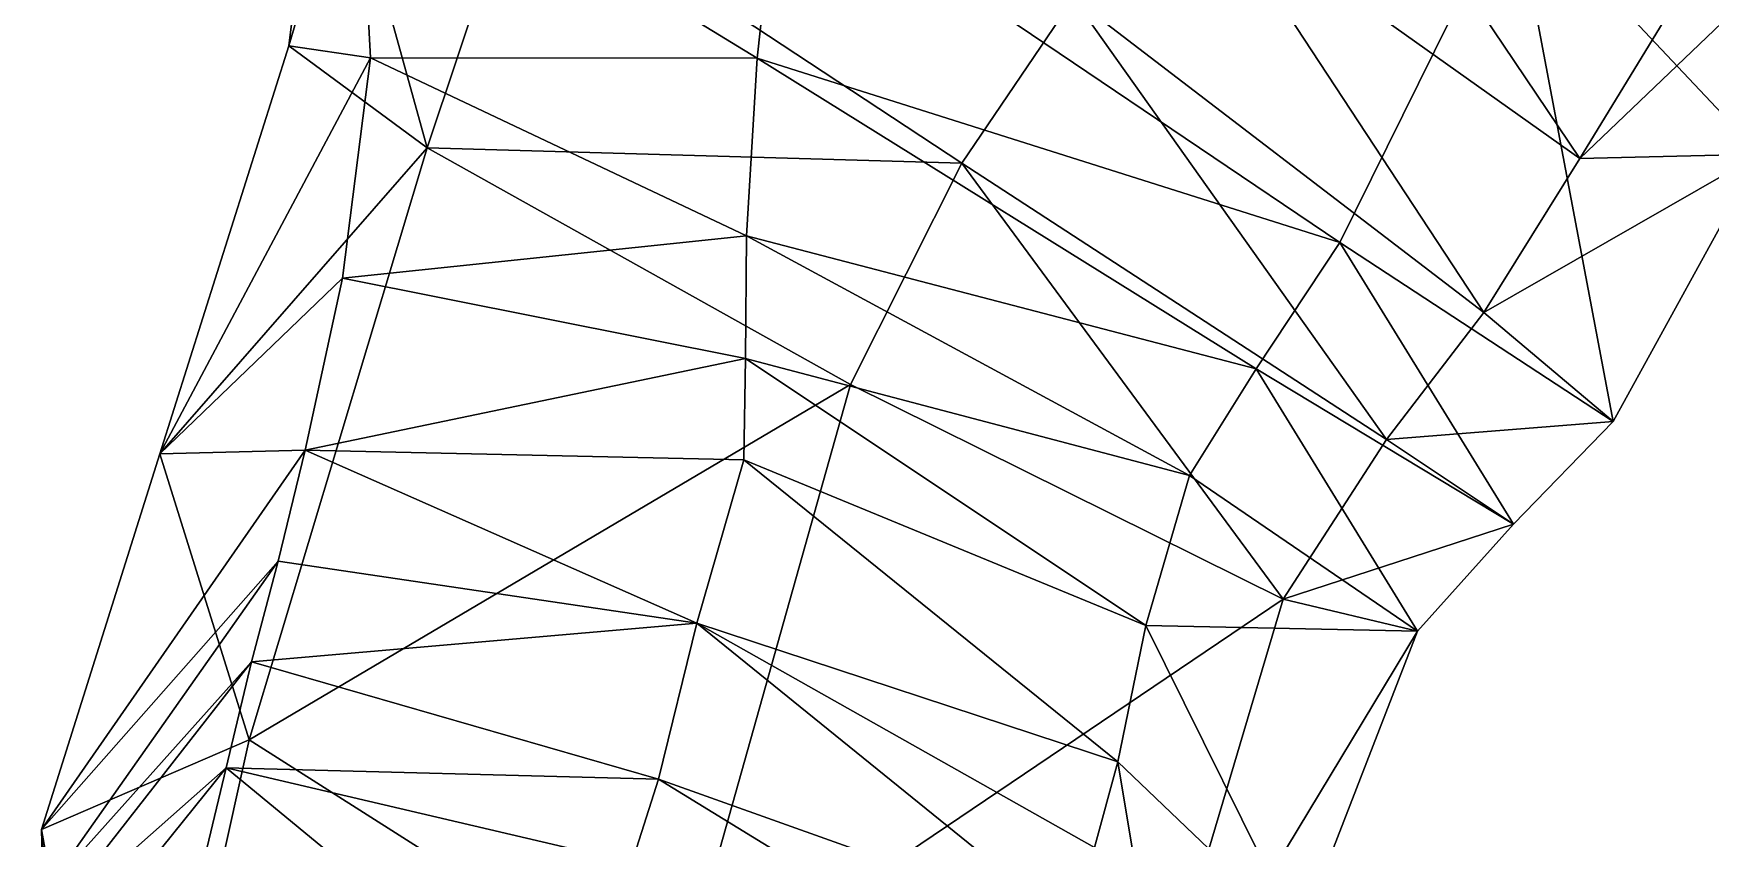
# Model space of a CAD drawing. Extents: x -0.56 to 0.56, y -0.72 to 0.31.
# Drawn here: x -0.5322 to -0.283, y -0.4856 to -0.366 of the extents above; entities that cross this region are included whole.
import ezdxf

# ---------------------------------------------------------------- set-up
doc = ezdxf.new("R2010")
doc.units = 0
doc.layers.add('BEAR_BLK$LWO', color=1, linetype='CONTINUOUS')

msp = doc.modelspace()

# ---------------------------------------------------------------- linework, layer by layer
at = {"layer": 'BEAR_BLK$LWO'}
for points in [[(-0.31235, -0.34492, 1.28859), (-0.27982, -0.27553, 1.31487), (-0.27562, -0.38393, 1.38799)], [(-0.48923, -0.32692, 1.37237), (-0.49428, -0.36779, 1.35807), (-0.47374, -0.38297, 1.40483)], [(-0.48923, -0.32692, 1.37237), (-0.48407, -0.33331, 1.31786), (-0.49428, -0.36779, 1.35807)], [(-0.46003, -0.34192, 1.4227), (-0.48923, -0.32692, 1.37237), (-0.47374, -0.38297, 1.40483)], [(-0.48407, -0.33331, 1.31786), (-0.48214, -0.36958, 1.30823), (-0.49428, -0.36779, 1.35807)], [(-0.48407, -0.33331, 1.31786), (-0.42467, -0.36964, 1.26625), (-0.48214, -0.36958, 1.30823)], [(-0.42154, -0.34073, 1.2706), (-0.42467, -0.36964, 1.26625), (-0.48407, -0.33331, 1.31786)], [(-0.3379, -0.33186, 1.55294), (-0.35735, -0.3455, 1.51606), (-0.30244, -0.38456, 1.49261)], [(-0.28624, -0.35802, 1.52877), (-0.3379, -0.33186, 1.55294), (-0.30244, -0.38456, 1.49261)], [(-0.27562, -0.38393, 1.38799), (-0.24916, -0.33359, 1.41887), (-0.30244, -0.38456, 1.49261)], [(-0.28624, -0.35802, 1.52877), (-0.30244, -0.38456, 1.49261), (-0.24916, -0.33359, 1.41887)], [(-0.42154, -0.34073, 1.2706), (-0.33812, -0.39705, 1.2745), (-0.42467, -0.36964, 1.26625)], [(-0.31235, -0.34492, 1.28859), (-0.33812, -0.39705, 1.2745), (-0.42154, -0.34073, 1.2706)], [(-0.46003, -0.34192, 1.4227), (-0.47374, -0.38297, 1.40483), (-0.39426, -0.38527, 1.46031)], [(-0.46003, -0.34192, 1.4227), (-0.39426, -0.38527, 1.46031), (-0.3777, -0.36074, 1.48223)], [(-0.35735, -0.3455, 1.51606), (-0.3777, -0.36074, 1.48223), (-0.31669, -0.40745, 1.4647)], [(-0.30244, -0.38456, 1.49261), (-0.35735, -0.3455, 1.51606), (-0.31669, -0.40745, 1.4647)], [(-0.33812, -0.39705, 1.2745), (-0.31235, -0.34492, 1.28859), (-0.29748, -0.42363, 1.36763)], [(-0.27562, -0.38393, 1.38799), (-0.29748, -0.42363, 1.36763), (-0.31235, -0.34492, 1.28859)], [(-0.39426, -0.38527, 1.46031), (-0.33118, -0.42635, 1.44442), (-0.3777, -0.36074, 1.48223)], [(-0.31669, -0.40745, 1.4647), (-0.3777, -0.36074, 1.48223), (-0.33118, -0.42635, 1.44442)], [(-0.49428, -0.36779, 1.35807), (-0.51345, -0.42848, 1.33843), (-0.47374, -0.38297, 1.40483)], [(-0.49428, -0.36779, 1.35807), (-0.48214, -0.36958, 1.30823), (-0.51345, -0.42848, 1.33843)], [(-0.48214, -0.36958, 1.30823), (-0.48632, -0.40234, 1.28613), (-0.51345, -0.42848, 1.33843)], [(-0.48214, -0.36958, 1.30823), (-0.42628, -0.39605, 1.26289), (-0.48632, -0.40234, 1.28613)], [(-0.42467, -0.36964, 1.26625), (-0.42628, -0.39605, 1.26289), (-0.48214, -0.36958, 1.30823)], [(-0.42467, -0.36964, 1.26625), (-0.35053, -0.41583, 1.26962), (-0.42628, -0.39605, 1.26289)], [(-0.33812, -0.39705, 1.2745), (-0.35053, -0.41583, 1.26962), (-0.42467, -0.36964, 1.26625)], [(-0.50019, -0.47099, 1.38571), (-0.47374, -0.38297, 1.40483), (-0.51345, -0.42848, 1.33843)], [(-0.47374, -0.38297, 1.40483), (-0.50019, -0.47099, 1.38571), (-0.41083, -0.41816, 1.43903)], [(-0.47374, -0.38297, 1.40483), (-0.41083, -0.41816, 1.43903), (-0.39426, -0.38527, 1.46031)], [(-0.41083, -0.41816, 1.43903), (-0.34652, -0.45004, 1.42327), (-0.39426, -0.38527, 1.46031)], [(-0.33118, -0.42635, 1.44442), (-0.39426, -0.38527, 1.46031), (-0.34652, -0.45004, 1.42327)], [(-0.29748, -0.42363, 1.36763), (-0.27562, -0.38393, 1.38799), (-0.31669, -0.40745, 1.4647)], [(-0.30244, -0.38456, 1.49261), (-0.31669, -0.40745, 1.4647), (-0.27562, -0.38393, 1.38799)], [(-0.42628, -0.39605, 1.26289), (-0.42644, -0.4143, 1.25475), (-0.48632, -0.40234, 1.28613)], [(-0.42628, -0.39605, 1.26289), (-0.36044, -0.4317, 1.26578), (-0.42644, -0.4143, 1.25475)], [(-0.35053, -0.41583, 1.26962), (-0.36044, -0.4317, 1.26578), (-0.42628, -0.39605, 1.26289)], [(-0.35053, -0.41583, 1.26962), (-0.33812, -0.39705, 1.2745), (-0.31228, -0.43891, 1.3546)], [(-0.29748, -0.42363, 1.36763), (-0.31228, -0.43891, 1.3546), (-0.33812, -0.39705, 1.2745)], [(-0.48632, -0.40234, 1.28613), (-0.49184, -0.42791, 1.26755), (-0.51345, -0.42848, 1.33843)], [(-0.48632, -0.40234, 1.28613), (-0.42644, -0.4143, 1.25475), (-0.49184, -0.42791, 1.26755)], [(-0.31669, -0.40745, 1.4647), (-0.33118, -0.42635, 1.44442), (-0.29748, -0.42363, 1.36763)], [(-0.42644, -0.4143, 1.25475), (-0.42668, -0.42935, 1.24674), (-0.49184, -0.42791, 1.26755)], [(-0.42644, -0.4143, 1.25475), (-0.36693, -0.45397, 1.25969), (-0.42668, -0.42935, 1.24674)], [(-0.36044, -0.4317, 1.26578), (-0.36693, -0.45397, 1.25969), (-0.42644, -0.4143, 1.25475)], [(-0.36044, -0.4317, 1.26578), (-0.35053, -0.41583, 1.26962), (-0.32654, -0.45484, 1.34179)], [(-0.31228, -0.43891, 1.3546), (-0.32654, -0.45484, 1.34179), (-0.35053, -0.41583, 1.26962)], [(-0.437, -0.51114, 1.40184), (-0.41083, -0.41816, 1.43903), (-0.50019, -0.47099, 1.38571)], [(-0.41083, -0.41816, 1.43903), (-0.437, -0.51114, 1.40184), (-0.34652, -0.45004, 1.42327)], [(-0.31228, -0.43891, 1.3546), (-0.29748, -0.42363, 1.36763), (-0.33118, -0.42635, 1.44442)], [(-0.53106, -0.48429, 1.3178), (-0.51345, -0.42848, 1.33843), (-0.49184, -0.42791, 1.26755)], [(-0.53106, -0.48429, 1.3178), (-0.49184, -0.42791, 1.26755), (-0.49588, -0.44442, 1.26241)], [(-0.51345, -0.42848, 1.33843), (-0.53106, -0.48429, 1.3178), (-0.50019, -0.47099, 1.38571)], [(-0.43365, -0.45361, 1.2458), (-0.49588, -0.44442, 1.26241), (-0.49184, -0.42791, 1.26755)], [(-0.42668, -0.42935, 1.24674), (-0.43365, -0.45361, 1.2458), (-0.49184, -0.42791, 1.26755)], [(-0.33118, -0.42635, 1.44442), (-0.34652, -0.45004, 1.42327), (-0.31228, -0.43891, 1.3546)], [(-0.42668, -0.42935, 1.24674), (-0.37111, -0.47423, 1.25394), (-0.43365, -0.45361, 1.2458)], [(-0.36693, -0.45397, 1.25969), (-0.37111, -0.47423, 1.25394), (-0.42668, -0.42935, 1.24674)], [(-0.36044, -0.4317, 1.26578), (-0.32654, -0.45484, 1.34179), (-0.36693, -0.45397, 1.25969)], [(-0.32654, -0.45484, 1.34179), (-0.31228, -0.43891, 1.3546), (-0.34652, -0.45004, 1.42327)], [(-0.5308, -0.49402, 1.30167), (-0.53106, -0.48429, 1.3178), (-0.49588, -0.44442, 1.26241)], [(-0.5308, -0.49402, 1.30167), (-0.49588, -0.44442, 1.26241), (-0.49982, -0.45936, 1.25979)], [(-0.43365, -0.45361, 1.2458), (-0.49982, -0.45936, 1.25979), (-0.49588, -0.44442, 1.26241)], [(-0.36866, -0.52458, 1.37738), (-0.34652, -0.45004, 1.42327), (-0.437, -0.51114, 1.40184)], [(-0.34652, -0.45004, 1.42327), (-0.36866, -0.52458, 1.37738), (-0.32654, -0.45484, 1.34179)], [(-0.43365, -0.45361, 1.2458), (-0.43937, -0.47682, 1.24015), (-0.49982, -0.45936, 1.25979)], [(-0.43365, -0.45361, 1.2458), (-0.37799, -0.4987, 1.24661), (-0.43937, -0.47682, 1.24015)], [(-0.37799, -0.4987, 1.24661), (-0.43365, -0.45361, 1.2458), (-0.37455, -0.48696, 1.25082)], [(-0.37455, -0.48696, 1.25082), (-0.43365, -0.45361, 1.2458), (-0.37111, -0.47423, 1.25394)], [(-0.36693, -0.45397, 1.25969), (-0.3441, -0.50003, 1.31489), (-0.37111, -0.47423, 1.25394)], [(-0.36866, -0.52458, 1.37738), (-0.3441, -0.50003, 1.31489), (-0.32654, -0.45484, 1.34179)], [(-0.3441, -0.50003, 1.31489), (-0.36693, -0.45397, 1.25969), (-0.32654, -0.45484, 1.34179)], [(-0.49982, -0.45936, 1.25979), (-0.50361, -0.47511, 1.25794), (-0.53129, -0.49964, 1.28563)], [(-0.53129, -0.49964, 1.28563), (-0.5308, -0.49402, 1.30167), (-0.49982, -0.45936, 1.25979)], [(-0.50361, -0.47511, 1.25794), (-0.49982, -0.45936, 1.25979), (-0.43937, -0.47682, 1.24015)], [(-0.51861, -0.554, 1.34765), (-0.50019, -0.47099, 1.38571), (-0.53106, -0.48429, 1.3178)], [(-0.50019, -0.47099, 1.38571), (-0.51861, -0.554, 1.34765), (-0.437, -0.51114, 1.40184)], [(-0.50361, -0.47511, 1.25794), (-0.50792, -0.49313, 1.25495), (-0.53222, -0.5107, 1.27634)], [(-0.53222, -0.5107, 1.27634), (-0.53129, -0.49964, 1.28563), (-0.50361, -0.47511, 1.25794)], [(-0.50792, -0.49313, 1.25495), (-0.50361, -0.47511, 1.25794), (-0.47599, -0.49785, 1.24106)], [(-0.44332, -0.48924, 1.23384), (-0.47599, -0.49785, 1.24106), (-0.50361, -0.47511, 1.25794)], [(-0.43937, -0.47682, 1.24015), (-0.44332, -0.48924, 1.23384), (-0.50361, -0.47511, 1.25794)], [(-0.37111, -0.47423, 1.25394), (-0.35922, -0.54565, 1.2861), (-0.37455, -0.48696, 1.25082)], [(-0.35922, -0.54565, 1.2861), (-0.37111, -0.47423, 1.25394), (-0.3441, -0.50003, 1.31489)], [(-0.43937, -0.47682, 1.24015), (-0.38259, -0.51164, 1.23487), (-0.44332, -0.48924, 1.23384)], [(-0.37799, -0.4987, 1.24661), (-0.38259, -0.51164, 1.23487), (-0.43937, -0.47682, 1.24015)], [(-0.5308, -0.49402, 1.30167), (-0.52596, -0.55671, 1.32462), (-0.53106, -0.48429, 1.3178)], [(-0.51861, -0.554, 1.34765), (-0.53106, -0.48429, 1.3178), (-0.52596, -0.55671, 1.32462)]]:
    msp.add_3dface(points, dxfattribs=at)

doc.saveas('drawing.dxf')
